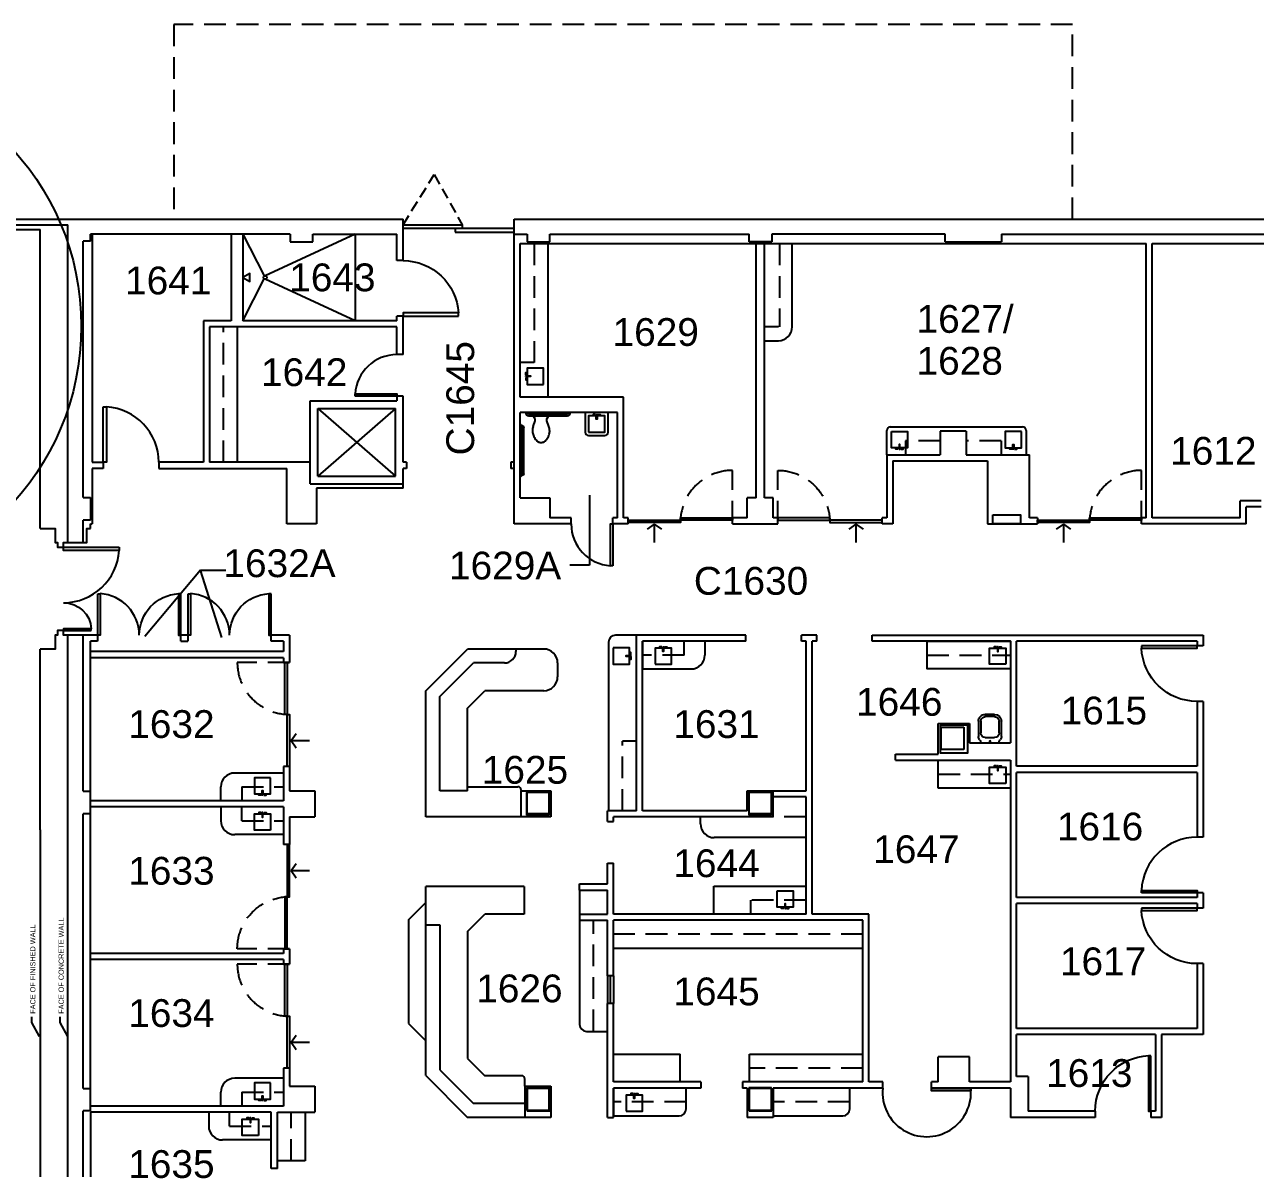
# Model space of a CAD drawing. Header units: inches. Extents: x 283 to 7662, y 1515 to 4754.
# Drawn here: x 1924 to 2987, y 3668 to 4656 of the extents above; entities that cross this region are included whole.
import ezdxf
from ezdxf.enums import TextEntityAlignment as Align

# ---------------------------------------------------------------- set-up
doc = ezdxf.new("R2010")
doc.units = ezdxf.units.IN
doc.header["$LTSCALE"] = 150
doc.header["$MEASUREMENT"] = 0
doc.linetypes.add('HIDDEN2', pattern=[0.1875, 0.125, -0.0625])
doc.layers.get('0').update_dxf_attribs({"linetype": 'CONTINUOUS'})
doc.layers.get('DEFPOINTS').update_dxf_attribs({"color": 31, "linetype": 'CONTINUOUS'})
for name, color, linetype in [('A-ANNO-TEXT', 4, 'CONTINUOUS'), ('A-COLS', 5, 'CONTINUOUS'), ('A-DOOR', 2, 'CONTINUOUS'), ('A-FLOR-CASE', 3, 'CONTINUOUS'), ('A-FLOR-CASE-UPPR', 3, 'HIDDEN2'), ('A-FLOR-PFIX', 2, 'CONTINUOUS'), ('A-FLOR-SHAFT', 1, 'CONTINUOUS'), ('A-GLAZ', 2, 'CONTINUOUS'), ('A-GLAZ-SILL', 1, 'CONTINUOUS'), ('A-ROOF-OTLN', 2, 'HIDDEN2'), ('A-WALL-FULL', 6, 'CONTINUOUS')]:
    doc.layers.add(name, color=color, linetype=linetype)
doc.styles.add('ARIAL', font='arial.ttf')
doc.styles.add('DIMTEXT', font='dim.shx', dxfattribs={"width": 0.75})
doc.styles.add('ROMANS', font='romans')
doc.styles.get("Standard").update_dxf_attribs({"font": 'SIMPLEX.shx', "height": 9})
doc.dimstyles.new('LEADER1-4', dxfattribs={"dimscale": 48, "dimtxt": 0.09375, "dimasz": 0.09375, "dimexe": 0.1875, "dimexo": 0.0625, "dimgap": 0.09375, "dimtad": 0, "dimdec": 4, "dimzin": 3, "dimdsep": 46, "dimlunit": 4, "dimtxsty": 'ROMANS', "dimcen": 0.09375, "dimadec": 0, "dimazin": 0, "dimtfac": 1, "dimtdec": 4, "dimtofl": 0, "dimtmove": 1, "dimatfit": 3, "dimfxl": 1, "dimfrac": 2, "dimtolj": 1, "dimtzin": 3, "dimarcsym": 0})
doc.dimstyles.get("Standard").update_dxf_attribs({"dimtxt": 0.18, "dimasz": 0.1875, "dimexe": 0.1875, "dimexo": 0.0625, "dimgap": 0.0625, "dimtad": 1, "dimdec": 4, "dimdsep": 46, "dimlunit": 4, "dimtxsty": 'DIMTEXT', "dimcen": 0.0625, "dimadec": 0, "dimazin": 0, "dimtfac": 1, "dimtdec": 4, "dimtofl": 0, "dimtmove": 0, "dimatfit": 3, "dimfxl": 1, "dimtvp": 1.2, "dimtolj": 1, "dimtzin": 0, "dimarcsym": 0})

# ---------------------------------------------------------------- blocks, each defined once
blk = doc.blocks.new('ICUDOOR')
at = {"linetype": 'HIDDEN2'}
blk.add_line((0, 0), (0, 45), dxfattribs=at)
for q in [(-73.7, -5.9), (-67.5, -17.2), (-61.3, -5.9)]:
    blk.add_line((-67.5, -1.5), q)
for points in [[(-45, 2), (-45, 0), (-90, 0), (-90, 2)], [(0, 4), (0, 2), (-45, 2), (-45, 4)]]:
    blk.add_lwpolyline(points, close=True)
blk.add_arc((0, 0), 45, 90, 180, dxfattribs=at)
blk = doc.blocks.new('SINK-1')
at = {"layer": 'A-FLOR-PFIX'}
for points in [[(0, -7), (0, 7), (14, 7), (14, -7)], [(15.2, -0.3), (15.2, 0.3), (11.1, 0.3), (11.1, -0.3)], [(15.2, 1.1), (15.2, 3.1), (14.8, 3.1), (14.8, 1.1)], [(15.2, -1.1), (15.2, -3.1), (14.8, -3.1), (14.8, -1.1)]]:
    blk.add_lwpolyline(points, close=True, dxfattribs=at)
blk = doc.blocks.new('GRAB2PC')
at = {"color": 0}
for p, q in [((0, 55.5), (0.5, 55.5)), ((0.75, 55.25), (0.75, 52.75)), ((0.75, 54.75), (1, 54.75)), ((1, 53.25), (0.75, 53.25)), ((0.5, 52.5), (0, 52.5)), ((1.5, 13.25), (1.5, 52.75)), ((3, 52.75), (3, 13.25)), ((0, 13.5), (0.5, 13.5)), ((0.75, 13.25), (0.75, 10.75)), ((0.75, 12.75), (1, 12.75)), ((1, 11.25), (0.75, 11.25)), ((0.5, 10.5), (0, 10.5)), ((4.5, 0), (4.5, 0.5)), ((4.75, 0.75), (7.25, 0.75)), ((5.25, 0.75), (5.25, 1)), ((6.75, 1), (6.75, 0.75)), ((7.25, 3), (40.75, 3)), ((40.75, 1.5), (7.25, 1.5)), ((7.5, 0.5), (7.5, 0)), ((40.5, 0), (40.5, 0.5)), ((40.75, 0.75), (43.25, 0.75)), ((41.25, 0.75), (41.25, 1)), ((42.75, 1), (42.75, 0.75)), ((43.5, 0.5), (43.5, 0))]:
    blk.add_line(p, q, dxfattribs=at)
for p, q in [((0.75, 55.25), (0.5, 55.5)), ((0.75, 52.75), (0.5, 52.5)), ((0.75, 13.25), (0.5, 13.5)), ((0.75, 10.75), (0.5, 10.5)), ((4.75, 0.75), (4.5, 0.5)), ((7.25, 0.75), (7.5, 0.5)), ((40.75, 0.75), (40.5, 0.5)), ((43.25, 0.75), (43.5, 0.5))]:
    blk.add_line(p, q)
for centre, radius, start, end in [((1, 52.75), 2, 0, 90), ((1, 52.75), 0.5, 0, 90), ((1, 13.25), 0.5, 270, 0), ((1, 13.25), 2, 270, 0), ((7.25, 1), 2, 90, 180), ((7.25, 1), 0.5, 90, 180), ((40.75, 1), 2, 0, 90), ((40.75, 1), 0.5, 0, 90)]:
    blk.add_arc(centre, radius, start, end, dxfattribs=at)
blk = doc.blocks.new('WC4')
for p, q in [((-7, 0), (7, 0)), ((-7, -2.5), (-7, 0)), ((7, -2.5), (7, 0)), ((-5, -5.6), (-7, -2.5)), ((-6.8, -12.3), (-5, -7.2)), ((-5, -7.2), (-5, -5.6)), ((5, -5.6), (7, -2.5)), ((5, -7.2), (5, -5.6)), ((6.8, -12.3), (5, -7.2))]:
    blk.add_line(p, q)
for centre, radius, start, end in [((3.1, -15.7), 10.5, 161.1646, 180), ((3.1, -15.7), 10.5, 180, 198.8354), ((5.9, -15.7), 13.2, 194.9626, 211.7838), ((-6.5, -15.2), 14, 327.6462, 344.7553), ((-3.1, -15.7), 10.5, 360, 18.8354), ((-0.6, -16.2), 8.05, 341.1646, 3.7754), ((4, -16.2), 11.3, 214.6359, 233.9389), ((0, -20.1), 5.93, 243.2988, 270), ((0, -20.1), 5.93, 270, 296.7012), ((-4, -16.2), 11.3, 306.0611, 325.3641)]:
    blk.add_arc(centre, radius, start, end)
at = {"flags": 9}
for tag, p in [('FU_COLD', (-7, 0)), ('FU_HOT', (-7, -0.1)), ('FU_WASTE', (-7, -0.1)), ('FU_TOTAL', (-7, -0.1)), ('FIXT_CODE', (-7, -0.1))]:
    blk.add_attdef(tag, p, '', height=0.01, dxfattribs=at)
blk = doc.blocks.new('SINK-2')
at = {"layer": 'A-FLOR-PFIX'}
blk.add_lwpolyline([(-20, -7), (-20, 7, -0.414214), (-17, 10), (0, 10), (0, -10), (-17, -10, -0.414214)], format="xyb", close=True, dxfattribs=at)
for points in [[(-17, -7), (-17, 7), (-3, 7), (-3, -7)], [(-1.8, -0.3), (-1.8, 0.3), (-5.9, 0.3), (-5.9, -0.3)], [(-1.8, 1.1), (-1.8, 3.1), (-2.2, 3.1), (-2.2, 1.1)], [(-1.8, -1.1), (-1.8, -3.1), (-2.2, -3.1), (-2.2, -1.1)]]:
    blk.add_lwpolyline(points, close=True, dxfattribs=at)
blk = doc.blocks.new('FRS1')
for p, q in [((0, -8), (0, 8)), ((0, 8), (0.2, 8)), ((4.5, -4), (4.5, 4)), ((5.5, 10), (18.5, 10)), ((8.5, 8), (18.5, 8)), ((22.5, 4), (22.5, -4)), ((24.5, 4), (24.5, -4)), ((0, -8), (-0.1, -8)), ((18.5, -10), (5.3, -10)), ((18.5, -8), (8.5, -8))]:
    blk.add_line(p, q)
blk.add_circle((1, 0), 0.5)
for centre, radius, start, end in [((0.2, 12), 4, 270, 311.4104), ((5.5, 6), 4, 90.3991, 131.4104), ((8.5, 4), 4, 90, 180), ((18.5, 4), 6, 0, 90), ((18.5, 4), 4, 0, 90), ((-0.1, -12), 4, 49.3823, 90), ((5.3, -5.7), 4.3, 229.3823, 270), ((8.5, -4), 4, 180, 270), ((18.5, -4), 6, 270, 0), ((18.5, -4), 4, 270, 0)]:
    blk.add_arc(centre, radius, start, end)
blk = doc.blocks.new('4DOOR')
blk.add_lwpolyline([(0, 48), (2, 48), (2, 0), (0, 0)], close=True)
blk.add_arc((-0.1, 0), 48.1, 0.0378, 87.5244)
blk = doc.blocks.new('dr-36')
blk.add_lwpolyline([(0, 36.06), (2, 36.06), (2, 0), (0, 0)], close=True)
blk.add_arc((-0.1, -0.04), 36.17, 0.06887, 86.65797)

msp = doc.modelspace()

# ---------------------------------------------------------------- linework, layer by layer
at = {"layer": 'A-ANNO-TEXT'}
for p, q in [((1930.4, 3794.1), (1930.4, 3799.1)), ((1954.7, 3794.1), (1954.7, 3799.1))]:
    msp.add_line(p, q, dxfattribs=at)
msp.add_lwpolyline([(2076, 4184.7), (2027.9, 4127.4)], dxfattribs=at)
at = {"layer": 'A-COLS'}
for p, q in [((2715.5, 4049.2), (2735, 4049.2)), ((2715.5, 4029.8), (2715.5, 4049.2)), ((2735, 4049.2), (2735, 4029.8)), ((2735, 4029.8), (2715.5, 4029.8)), ((2377, 3992.7), (2357.5, 3992.7)), ((2357.5, 3992.7), (2357.5, 3973.2)), ((2358, 3974.5), (2358, 3994)), ((2358, 3994), (2377.5, 3994)), ((2377, 3973.2), (2377, 3992.7)), ((2377.5, 3994), (2377.5, 3974.5)), ((2569, 3992.8), (2549.5, 3992.8)), ((2549.5, 3992.8), (2549.5, 3973.3)), ((2549.8, 3974.5), (2549.8, 3994)), ((2549.8, 3994), (2569.3, 3994)), ((2569, 3973.3), (2569, 3992.8)), ((2569.3, 3994), (2569.3, 3974.5)), ((2357.5, 3973.2), (2377, 3973.2)), ((2377.5, 3974.5), (2358, 3974.5)), ((2549.5, 3973.3), (2569, 3973.3)), ((2569.3, 3974.5), (2549.8, 3974.5)), ((2377, 3737.8), (2357.5, 3737.8)), ((2357.5, 3737.8), (2357.5, 3718.3)), ((2377.5, 3737.3), (2358, 3737.3)), ((2358, 3737.3), (2358, 3717.8)), ((2377, 3718.3), (2377, 3737.8)), ((2377.5, 3717.8), (2377.5, 3737.3)), ((2569, 3737.8), (2549.5, 3737.8)), ((2549.5, 3737.8), (2549.5, 3718.3)), ((2569.3, 3737.3), (2549.8, 3737.3)), ((2549.8, 3737.3), (2549.8, 3717.8)), ((2569, 3718.3), (2569, 3737.8)), ((2569.3, 3737.3), (2569.3, 3717.8)), ((2357.5, 3718.3), (2377, 3718.3)), ((2358, 3717.8), (2377.5, 3717.8)), ((2549.5, 3718.3), (2569, 3718.3)), ((2549.8, 3717.8), (2569.3, 3717.8))]:
    msp.add_line(p, q, dxfattribs=at)
msp.add_lwpolyline([(2714.5, 4051), (2714.5, 4027), (2738.5, 4027), (2738.5, 4051)], close=True, dxfattribs=at)
at = {"layer": 'A-DOOR'}
for p, q in [((2250.8, 4483.2), (2301.8, 4483.2)), ((2346.8, 4479.9), (2250.8, 4479.9)), ((2295.8, 4476.7), (2346.8, 4476.7))]:
    msp.add_line(p, q, dxfattribs=at)
at = {"layer": 'A-DOOR', "linetype": 'HIDDEN2', "ltscale": 0.5}
msp.add_lwpolyline([(2250.8, 4483.2), (2277.8, 4526.5), (2301.8, 4483.2)], dxfattribs=at)
at = {"layer": 'A-DOOR'}
for points in [[(2295.8, 4479.9), (2295.8, 4476.7)], [(2301.8, 4483.2), (2301.8, 4479.9)]]:
    msp.add_lwpolyline(points, dxfattribs=at)
msp.add_lwpolyline([(2741, 3737.5), (2741, 3735.2), (2707, 3735.2), (2707, 3737.5)], close=True, dxfattribs=at)
msp.add_arc((2703, 3733.7), 38.2, 174.2752, 5.7248, dxfattribs=at)
at = {"layer": 'A-FLOR-CASE'}
for p, q in [((2376, 4334.3), (2376, 4467)), ((2586.9, 4395), (2586.9, 4467)), ((2107.8, 4278), (2107.8, 4395)), ((2562.9, 4383), (2574.9, 4383)), ((2668.5, 4284.5), (2668.5, 4305.5)), ((2671.5, 4308.5), (2785.8, 4308.5)), ((2788.8, 4305.5), (2788.8, 4284.5)), ((2452.3, 4128.7), (2434.3, 4128.7)), ((2270.5, 4080.6), (2306.6, 4116.7)), ((2372.3, 4116.7), (2306.6, 4116.7)), ((2348.3, 4116.7), (2348.3, 4114.7)), ((2428.3, 4122.7), (2428.3, 3977)), ((2511.5, 4123.5), (2457.5, 4123.5)), ((2457.5, 4123.5), (2457.5, 4099.5)), ((2511.5, 4123.5), (2511.5, 4111.5)), ((2282.5, 4075.7), (2311.6, 4104.7)), ((2338.3, 4104.7), (2311.6, 4104.7)), ((2384.3, 4104.7), (2384.3, 4092.7)), ((2457.5, 4099.5), (2499.5, 4099.5)), ((2270.5, 3971.7), (2270.5, 4080.6)), ((2282.5, 3994.2), (2282.5, 4075.7)), ((2306.5, 4065.7), (2321.5, 4080.7)), ((2372.3, 4080.7), (2321.5, 4080.7)), ((2306.5, 3994.2), (2306.5, 4065.7)), ((2713, 3996.6), (2713, 4020.6)), ((2775.3, 4020.6), (2775.3, 3996.6)), ((2147.5, 4009.6), (2105.5, 4009.6)), ((2093.5, 3985.6), (2093.5, 3997.6)), ((2306.5, 3997.8), (2349.9, 3997.8)), ((2775.3, 3996.6), (2713, 3996.6)), ((2306.5, 3994.2), (2282.5, 3994.2)), ((2352.9, 3994.8), (2352.9, 3994.2)), ((2093.5, 3980.4), (2093.5, 3968.4)), ((2352.9, 3971.7), (2270.5, 3971.7)), ((2507.6, 3965.8), (2507.6, 3971.8)), ((2147.5, 3956.4), (2105.5, 3956.4)), ((2598.8, 3953.8), (2519.6, 3953.8)), ((2270.5, 3748.3), (2270.5, 3911.7)), ((2355.3, 3911.7), (2270.5, 3911.7)), ((2355.3, 3911.7), (2355.3, 3887.8)), ((2519.3, 3911.8), (2598.8, 3911.8)), ((2519.3, 3887.8), (2519.3, 3911.8)), ((2403.3, 3908.5), (2403.3, 3887.8)), ((2255.5, 3882.7), (2270.5, 3897.7)), ((2255.5, 3882.7), (2255.5, 3793.3)), ((2306.5, 3872.7), (2321.5, 3887.7)), ((2355.3, 3887.7), (2321.5, 3887.7)), ((2403.3, 3882.5), (2403.3, 3792.5)), ((2270.5, 3878.5), (2282.5, 3878.5)), ((2282.5, 3878.5), (2282.5, 3753.3)), ((2306.5, 3872.7), (2306.5, 3763.2)), ((2432.5, 3858.5), (2647.8, 3858.5)), ((2255.5, 3793.3), (2270.5, 3778.3)), ((2409.3, 3786.5), (2427.3, 3786.5)), ((2306.5, 3763.2), (2321.5, 3748.2)), ((2432.5, 3766.8), (2490, 3766.8)), ((2490, 3742.8), (2490, 3766.8)), ((2550, 3766.8), (2647.8, 3766.8)), ((2550, 3742.8), (2550, 3766.8)), ((2282.5, 3753.3), (2311.6, 3724.2)), ((2147.5, 3746), (2105.5, 3746)), ((2270.5, 3748.3), (2306.6, 3712.2)), ((2353, 3748.2), (2321.5, 3748.2)), ((2356, 3739.3), (2356, 3745.2)), ((2093.5, 3722), (2093.5, 3734)), ((2495.3, 3737.5), (2432.5, 3737.5)), ((2432.5, 3737.5), (2432.5, 3713.5)), ((2495.3, 3719.5), (2495.3, 3737.5)), ((2570.5, 3737.5), (2570.5, 3713.5)), ((2636.5, 3719.5), (2636.5, 3737.5)), ((2356, 3724.2), (2311.6, 3724.2)), ((2083, 3716.7), (2083, 3704.7)), ((2166.3, 3716.7), (2166.3, 3674.7)), ((2356, 3712.2), (2306.6, 3712.2)), ((2432.5, 3713.5), (2489.3, 3713.5)), ((2570.5, 3713.5), (2630.5, 3713.5)), ((2137, 3692.7), (2095, 3692.7)), ((2166.3, 3674.7), (2142.3, 3674.7))]:
    msp.add_line(p, q, dxfattribs=at)
for points in [[(2760.1, 4232.7), (2784.1, 4232.7), (2784.1, 4224.7), (2760.1, 4224.7)], [(2703.3, 4123.5), (2775.3, 4123.5), (2775.3, 4099.5), (2703.3, 4099.5)]]:
    msp.add_lwpolyline(points, close=True, dxfattribs=at)
for centre, radius, start, end in [((2574.9, 4395), 12, 270, 360), ((2671.5, 4305.5), 3, 90, 180), ((2785.8, 4305.5), 3, 0, 90), ((2434.3, 4122.7), 6, 90, 180), ((2338.3, 4114.7), 10, 270, 0), ((2372.3, 4104.7), 12, 0, 90), ((2499.5, 4111.5), 12, 270, 0), ((2372.3, 4092.7), 12, 270, 0), ((2105.5, 3997.6), 12, 90, 180), ((2349.9, 3994.8), 3, 0, 90), ((2105.5, 3968.4), 12, 180, 270), ((2519.6, 3965.8), 12, 180, 270), ((2409.3, 3792.5), 6, 180, 270), ((2105.5, 3734), 12, 90, 180), ((2353, 3745.2), 3, 0, 90), ((2489.3, 3719.5), 6, 270, 0), ((2630.5, 3719.5), 6, 270, 0), ((2095, 3704.7), 12, 180, 270)]:
    msp.add_arc(centre, radius, start, end, dxfattribs=at)
at = {"layer": 'A-FLOR-CASE-UPPR'}
for p, q in [((2364, 4467), (2364, 4364.3)), ((2575.9, 4467), (2575.9, 4395)), ((2095.8, 4278), (2095.8, 4395)), ((2574.9, 4395), (2562.9, 4395)), ((2364, 4364.3), (2352, 4364.3)), ((2714.7, 4296.5), (2684.7, 4296.5)), ((2684.7, 4296.5), (2684.7, 4284.5)), ((2767.2, 4296.5), (2737.2, 4296.5)), ((2767.2, 4296.5), (2767.2, 4284.5)), ((2493.5, 4111.5), (2493.5, 4123.5)), ((2493.5, 4111.5), (2457.5, 4111.5)), ((2703.3, 4111.5), (2775.3, 4111.5)), ((2440.3, 3977), (2440.3, 4037)), ((2452.3, 4037), (2440.3, 4037)), ((2713, 4008.6), (2775.3, 4008.6)), ((2111.5, 3997.6), (2147.5, 3997.6)), ((2111.5, 3997.6), (2111.5, 3985.6)), ((2111.5, 3968.4), (2111.5, 3980.4)), ((2111.5, 3968.4), (2147.5, 3968.4)), ((2598.8, 3971.8), (2570.5, 3971.8)), ((2598.8, 3899.8), (2550.8, 3899.8)), ((2550.8, 3899.8), (2550.8, 3887.8)), ((2415.3, 3786.5), (2415.3, 3882.5)), ((2647.8, 3870.5), (2432.5, 3870.5)), ((2647.8, 3754.8), (2550, 3754.8)), ((2111.5, 3734), (2147.5, 3734)), ((2111.5, 3734), (2111.5, 3722)), ((2495.3, 3725.5), (2432.5, 3725.5)), ((2636.5, 3725.5), (2570.5, 3725.5)), ((2101, 3704.7), (2101, 3716.7)), ((2154.3, 3674.7), (2154.3, 3716.7)), ((2101, 3704.7), (2137, 3704.7))]:
    msp.add_line(p, q, dxfattribs=at)
at = {"layer": 'A-FLOR-PFIX'}
for p, q in [((2112.4, 4475), (2131, 4438.9)), ((2209.5, 4475), (2131.8, 4439.1)), ((2209.5, 4475), (2209.5, 4400.2)), ((2112.4, 4400.2), (2131, 4436.3)), ((2209.5, 4400.2), (2131.8, 4436.1))]:
    msp.add_line(p, q, dxfattribs=at)
msp.add_lwpolyline([(2112.4, 4437.6), (2118.4, 4434.2), (2118.4, 4441.1)], close=True, dxfattribs=at)
msp.add_circle((2131.8, 4437.6), 1.5, dxfattribs=at)
at = {"layer": 'A-FLOR-SHAFT'}
for p, q in [((2244.3, 4324.5), (2177.2, 4266)), ((2177.2, 4324.5), (2244.3, 4266))]:
    msp.add_line(p, q, dxfattribs=at)
at = {"layer": 'A-GLAZ'}
msp.add_line((2429.9, 3810.5), (2429.9, 3834.5), dxfattribs=at)
at = {"layer": 'A-GLAZ-SILL'}
for p, q in [((2427.3, 3834.5), (2427.3, 3810.5)), ((2432.5, 3834.5), (2432.5, 3810.5))]:
    msp.add_line(p, q, dxfattribs=at)
at = {"layer": 'A-ROOF-OTLN'}
for p, q in [((2829, 4656), (2053, 4656)), ((2053, 4656), (2053, 4488)), ((2829, 4488), (2829, 4656))]:
    msp.add_line(p, q, dxfattribs=at)
at = {"layer": 'A-WALL-FULL'}
for p, q in [((1878.5, 4488), (2250.8, 4488)), ((2250.8, 4452.3), (2250.8, 4488)), ((2346.8, 4224.7), (2346.8, 4488)), ((2346.8, 4488), (3108, 4488)), ((1878.5, 4483), (1961.5, 4483)), ((1879.5, 4479), (1937.6, 4479)), ((1937.5, 4220.7), (1937.6, 4479)), ((1961.5, 4226.2), (1961.5, 4483)), ((2153.3, 4475), (1981, 4475)), ((1981, 4469), (1981, 4475)), ((1982.5, 4475), (1982.5, 4278)), ((2102.5, 4475), (2102.5, 4400.2)), ((2112.4, 4475), (2112.4, 4400.2)), ((2153.3, 4475), (2153.3, 4468.5)), ((2172.8, 4468.5), (2172.8, 4475)), ((2172.8, 4475), (2245.5, 4475)), ((2245.5, 4452.3), (2245.5, 4475)), ((2346.8, 4475), (2358, 4475)), ((2358, 4475), (2358, 4468.5)), ((2377.5, 4475), (2549.8, 4475)), ((2377.5, 4468.5), (2377.5, 4475)), ((2549.8, 4468.5), (2549.8, 4475)), ((2718.8, 4475), (2569.3, 4475)), ((2569.3, 4475), (2569.3, 4468.5)), ((2718.8, 4468.5), (2718.8, 4475)), ((2767.5, 4475), (3086, 4475)), ((2767.5, 4475), (2767.5, 4468.5)), ((1974.5, 4247.5), (1974.5, 4469)), ((1981, 4469), (1974.5, 4469)), ((2153.3, 4468.5), (2172.8, 4468.5)), ((2352, 4467), (2892.5, 4467)), ((2352, 4334.3), (2352, 4467)), ((2358, 4468.5), (2377.5, 4468.5)), ((2569.3, 4468.5), (2549.8, 4468.5)), ((2555.6, 4247.2), (2555.6, 4467)), ((2562.9, 4247.2), (2562.9, 4467)), ((2718.8, 4468.5), (2767.5, 4468.5)), ((2892.5, 4230), (2892.5, 4467)), ((2897.8, 4467), (3006.5, 4467)), ((2897.8, 4230), (2897.8, 4467)), ((2250.8, 4452.3), (2245.5, 4452.3)), ((2078.5, 4400.2), (2078.5, 4278)), ((2102.5, 4400.2), (2078.5, 4400.2)), ((2245.5, 4400.2), (2112.4, 4400.2)), ((2245.5, 4400.2), (2245.5, 4404.3)), ((2250.8, 4404.3), (2245.5, 4404.3)), ((2250.8, 4371), (2250.8, 4404.3)), ((2245.5, 4395), (2083.8, 4395)), ((2083.8, 4395), (2083.8, 4278)), ((2245.5, 4371), (2245.5, 4395)), ((2250.8, 4371), (2245.5, 4371)), ((2170.7, 4259.5), (2170.7, 4331)), ((2170.7, 4331), (2245.5, 4331)), ((2250.8, 4335), (2245.5, 4335)), ((2245.5, 4335), (2245.5, 4331)), ((2250.8, 4278), (2250.8, 4335)), ((2441.3, 4334.3), (2352, 4334.3)), ((2441.3, 4230), (2441.3, 4334.3)), ((2177.2, 4266), (2177.2, 4324.5)), ((2177.2, 4324.5), (2244.3, 4324.5)), ((2244.3, 4266), (2244.3, 4324.5)), ((2352, 4247.2), (2352, 4321.1)), ((2436, 4321.1), (2352, 4321.1)), ((2436, 4230), (2436, 4321.1)), ((2714.7, 4304.9), (2714.7, 4284.5)), ((2737.2, 4304.9), (2714.7, 4304.9)), ((2737.2, 4304.9), (2737.2, 4284.5)), ((2668.5, 4284.5), (2668.5, 4230)), ((2668.5, 4284.5), (2714.7, 4284.5)), ((2737.2, 4284.5), (2791.8, 4284.5)), ((2791.8, 4230), (2791.8, 4284.5)), ((1982.5, 4278), (1992, 4278)), ((1992, 4272.7), (1982.5, 4272.7)), ((1982.5, 4272.7), (1982.5, 4224.7)), ((1992, 4278), (1992, 4272.7)), ((2040, 4278), (2040, 4272.7)), ((2078.5, 4278), (2040, 4278)), ((2040, 4272.7), (2150.5, 4272.7)), ((2078.5, 4278), (2072, 4278)), ((2170.7, 4278), (2083.8, 4278)), ((2150.5, 4224.7), (2150.5, 4272.7)), ((2253.8, 4278), (2250.8, 4278)), ((2250.8, 4255.5), (2250.8, 4272.7)), ((2253.8, 4272.7), (2250.8, 4272.7)), ((2253.8, 4278), (2253.8, 4272.7)), ((2343.8, 4278), (2343.8, 4272.7)), ((2346.8, 4278), (2343.8, 4278)), ((2346.8, 4272.7), (2343.8, 4272.7)), ((2673.8, 4279.3), (2673.8, 4224.7)), ((2673.8, 4279.3), (2755.5, 4279.3)), ((2755.5, 4279.3), (2755.5, 4224.7)), ((2177.2, 4266), (2244.3, 4266)), ((2170.7, 4259.5), (2250.8, 4259.5)), ((2176, 4255.5), (2176, 4224.7)), ((2250.8, 4255.5), (2176, 4255.5)), ((1974.5, 4247.5), (1981, 4247.5)), ((1981, 4247.5), (1981, 4228)), ((2352, 4247.2), (2377.7, 4247.2)), ((2377.7, 4247.2), (2377.7, 4230)), ((2548, 4230), (2548, 4247.2)), ((2555.6, 4247.2), (2548, 4247.2)), ((2570.5, 4247.2), (2562.9, 4247.2)), ((2570.5, 4230), (2570.5, 4247.2)), ((2973.8, 4230), (2973.8, 4244.8)), ((2991.8, 4244.8), (2973.8, 4244.8)), ((2396, 4230), (2377.7, 4230)), ((2396, 4224.7), (2396, 4230)), ((2432, 4224.7), (2432, 4230)), ((2436, 4230), (2432, 4230)), ((2445.3, 4230), (2441.3, 4230)), ((2445.3, 4224.7), (2445.3, 4230)), ((2535.3, 4224.7), (2535.3, 4230)), ((2548, 4230), (2535.3, 4230)), ((2574.5, 4230), (2570.5, 4230)), ((2574.5, 4224.7), (2574.5, 4230)), ((2668.5, 4230), (2664.5, 4230)), ((2664.5, 4224.7), (2664.5, 4230)), ((2798.6, 4230), (2791.8, 4230)), ((2798.6, 4230), (2798.6, 4224.7)), ((2892.5, 4230), (2888.5, 4230)), ((2888.5, 4224.7), (2888.5, 4230)), ((2973.8, 4230), (2897.8, 4230)), ((2978.8, 4224.7), (2978.8, 4239.5)), ((2991.8, 4239.5), (2978.8, 4239.5)), ((1961.5, 4208.7), (1961.5, 4226.2)), ((1981, 4228), (1974.5, 4228)), ((1974.5, 4208.7), (1974.5, 4228)), ((1981, 4220.7), (1981, 4224.7)), ((1981, 4224.7), (1982.5, 4224.7)), ((2176, 4224.7), (2150.5, 4224.7)), ((2396, 4224.7), (2346.8, 4224.7)), ((2445.3, 4224.7), (2432, 4224.7)), ((2535.3, 4224.7), (2574.5, 4224.7)), ((2673.8, 4224.7), (2664.5, 4224.7)), ((2755.5, 4224.7), (2798.6, 4224.7)), ((2978.8, 4224.7), (2888.5, 4224.7)), ((1961.5, 3444.5), (1961.5, 4128.7)), ((1974.5, 3994), (1974.5, 4128.7)), ((1987, 4128.7), (1981, 4128.7)), ((1987, 4128.7), (1987, 4123.5)), ((2059, 4123.5), (2059, 4128.7)), ((2065, 4128.7), (2059, 4128.7)), ((2065, 4128.7), (2065, 4123.5)), ((2137, 4123.5), (2137, 4128.7)), ((2152.7, 4128.7), (2137, 4128.7)), ((2152.7, 4128.7), (2152.7, 4105.2)), ((2546.8, 4128.7), (2452.3, 4128.7)), ((2452.3, 3977), (2452.3, 4128.7)), ((2546.8, 4123.5), (2546.8, 4128.7)), ((2594.8, 4123.5), (2594.8, 4128.7)), ((2608, 4128.7), (2594.8, 4128.7)), ((2608, 4123.5), (2608, 4128.7)), ((2656, 4123.5), (2656, 4128.7)), ((2656, 4128.7), (2941.8, 4128.7)), ((2941.8, 4128.7), (2941.8, 4119.5)), ((1937.5, 3960.5), (1937.5, 4116.7)), ((1981, 3717.8), (1981, 4123.5)), ((1987, 4123.5), (1981, 4123.5)), ((2147.5, 4114.5), (1981, 4114.5)), ((2059, 4123.5), (2065, 4123.5)), ((2147.5, 4123.5), (2137, 4123.5)), ((2147.5, 4123.5), (2147.5, 4114.5)), ((2546.8, 4123.5), (2457.5, 4123.5)), ((2457.5, 3977), (2457.5, 4123.5)), ((2598.8, 4123.5), (2594.8, 4123.5)), ((2598.8, 3994.3), (2598.8, 4123.5)), ((2604, 3887.8), (2604, 4123.5)), ((2608, 4123.5), (2604, 4123.5)), ((2775.3, 4123.5), (2656, 4123.5)), ((2775.3, 4123.5), (2775.3, 4035.8)), ((2936.5, 4123.5), (2780.5, 4123.5)), ((2780.5, 4015.5), (2780.5, 4123.5)), ((2936.5, 4123.5), (2936.5, 4119.5)), ((2941.8, 4119.5), (2936.5, 4119.5)), ((2147.5, 4109.2), (1981, 4109.2)), ((2147.5, 4109.2), (2147.5, 4105.2)), ((2147.5, 4105.2), (2152.7, 4105.2)), ((2941.8, 4071.5), (2936.5, 4071.5)), ((2936.5, 4071.5), (2936.5, 4015.5)), ((2941.8, 4071.5), (2941.8, 3954.2)), ((2713, 4052.5), (2740, 4052.5)), ((2713, 4025.8), (2713, 4052.5)), ((2740, 4052.5), (2740, 4035.8)), ((2740, 4035.8), (2775.3, 4035.8)), ((2676, 4020.6), (2676, 4025.8)), ((2676, 4025.8), (2713, 4025.8)), ((2676, 4020.6), (2775.3, 4020.6)), ((2775.3, 4020.6), (2775.3, 3742.8)), ((2152.7, 4015.2), (2147.5, 4015.2)), ((2147.5, 4015.2), (2147.5, 3985.6)), ((2152.7, 4015.2), (2152.7, 3994.2)), ((2936.5, 4015.5), (2780.5, 4015.5)), ((2936.5, 4010.2), (2780.5, 4010.2)), ((2780.5, 3902.2), (2780.5, 4010.2)), ((2936.5, 4010.2), (2936.5, 3954.2)), ((1974.5, 3994), (1981, 3994)), ((2147.5, 3985.6), (1981, 3985.6)), ((2152.7, 3994.2), (2174.5, 3994.2)), ((2174.5, 3994.2), (2174.5, 3971.7)), ((2352.9, 3994.2), (2378.5, 3994.2)), ((2352.9, 3971.7), (2352.9, 3994.2)), ((2378.5, 3994.2), (2378.5, 3971.7)), ((2548, 3977), (2548, 3994.3)), ((2548, 3994.3), (2598.8, 3994.3)), ((2570.5, 3971.8), (2570.5, 3994.3)), ((2598.8, 3989), (2570.5, 3989)), ((2598.8, 3887.8), (2598.8, 3989)), ((2147.5, 3980.4), (1981, 3980.4)), ((2147.5, 3980.4), (2147.5, 3947.8)), ((2452.3, 3977), (2427.3, 3977)), ((2427.3, 3967.8), (2427.3, 3977)), ((2548, 3977), (2457.5, 3977)), ((1974.5, 3737.3), (1974.5, 3974.5)), ((1981, 3974.5), (1974.5, 3974.5)), ((2152.7, 3971.7), (2174.5, 3971.7)), ((2152.7, 3971.7), (2152.7, 3947.8)), ((2378.5, 3971.7), (2352.9, 3971.7)), ((2427.3, 3967.8), (2432.5, 3967.8)), ((2432.5, 3967.8), (2432.5, 3971.8)), ((2570.5, 3971.8), (2432.5, 3971.8)), ((1937.5, 3960.5), (1937.5, 3485)), ((2941.8, 3954.2), (2936.5, 3954.2)), ((2152.7, 3947.8), (2147.5, 3947.8)), ((2427.3, 3931.8), (2432.5, 3931.8)), ((2427.3, 3913.8), (2427.3, 3931.8)), ((2432.5, 3887.8), (2432.5, 3931.8)), ((2403.3, 3913.8), (2427.3, 3913.8)), ((2403.3, 3908.5), (2403.3, 3913.8)), ((2403.3, 3908.5), (2427.3, 3908.5)), ((2427.3, 3887.8), (2427.3, 3908.5)), ((2936.5, 3902.2), (2780.5, 3902.2)), ((2941.8, 3906.2), (2936.5, 3906.2)), ((2936.5, 3906.2), (2936.5, 3902.2)), ((2941.8, 3906.2), (2941.8, 3893)), ((2936.5, 3897), (2780.5, 3897)), ((2780.5, 3789), (2780.5, 3897)), ((2936.5, 3897), (2936.5, 3893)), ((2941.8, 3893), (2936.5, 3893)), ((2403.3, 3887.8), (2403.3, 3882.5)), ((2403.3, 3887.8), (2427.3, 3887.8)), ((2403.3, 3882.5), (2427.3, 3882.5)), ((2427.3, 3834.5), (2427.3, 3882.5)), ((2598.8, 3887.8), (2432.5, 3887.8)), ((2647.8, 3882.5), (2432.5, 3882.5)), ((2432.5, 3834.5), (2432.5, 3882.5)), ((2653, 3887.8), (2604, 3887.8)), ((2647.8, 3742.8), (2647.8, 3882.5)), ((2653, 3742.8), (2653, 3887.8)), ((2147.5, 3853.8), (1981, 3853.8)), ((2147.5, 3848.6), (1981, 3848.6)), ((2147.5, 3857.8), (2152.7, 3857.8)), ((2147.5, 3857.8), (2147.5, 3853.8)), ((2147.5, 3848.6), (2147.5, 3844.6)), ((2152.7, 3857.8), (2152.7, 3844.6)), ((2147.5, 3844.6), (2152.7, 3844.6)), ((2941.8, 3845), (2936.5, 3845)), ((2936.5, 3845), (2936.5, 3789)), ((2941.8, 3845), (2941.8, 3783.7)), ((2432.5, 3834.5), (2427.3, 3834.5)), ((2427.3, 3712.2), (2427.3, 3810.5)), ((2432.5, 3810.5), (2427.3, 3810.5)), ((2432.5, 3742.8), (2432.5, 3810.5)), ((2936.5, 3789), (2780.5, 3789)), ((2780.5, 3747.5), (2780.5, 3783.7)), ((2900.5, 3783.7), (2780.5, 3783.7)), ((2900.5, 3783.7), (2900.5, 3717.5)), ((2941.8, 3783.7), (2905.8, 3783.7)), ((2905.8, 3783.7), (2905.8, 3712.2)), ((2713, 3742.8), (2713, 3764.5)), ((2740, 3764.5), (2713, 3764.5)), ((2740, 3742.8), (2740, 3764.5)), ((2152.7, 3754.6), (2147.5, 3754.6)), ((2147.5, 3754.6), (2147.5, 3722)), ((2152.7, 3754.6), (2152.7, 3739.2)), ((2508, 3742.8), (2432.5, 3742.8)), ((2508, 3742.8), (2508, 3737.5)), ((2647.8, 3742.8), (2544, 3742.8)), ((2544, 3742.8), (2544, 3737.5)), ((2665, 3742.8), (2653, 3742.8)), ((2665, 3737.5), (2665, 3742.8)), ((2713, 3742.8), (2707, 3742.8)), ((2707, 3737.5), (2707, 3742.8)), ((2775.3, 3742.8), (2740, 3742.8)), ((2790.5, 3747.5), (2780.5, 3747.5)), ((2790.5, 3747.5), (2790.5, 3717.5)), ((1974.5, 3737.3), (1981, 3737.3)), ((2152.7, 3739.2), (2174.5, 3739.2)), ((2174.5, 3739.2), (2174.5, 3716.7)), ((2356, 3739.3), (2356, 3712.2)), ((2356, 3739.3), (2378.5, 3739.3)), ((2378.5, 3739.3), (2378.5, 3712.2)), ((2432.5, 3712.2), (2432.5, 3737.5)), ((2508, 3737.5), (2432.5, 3737.5)), ((2548, 3737.5), (2544, 3737.5)), ((2548, 3737.5), (2548, 3712.2)), ((2570.5, 3737.5), (2570.5, 3712.2)), ((2665, 3737.5), (2570.5, 3737.5)), ((2775.3, 3737.5), (2707, 3737.5)), ((2775.3, 3737.5), (2775.3, 3712.2)), ((2147.5, 3722), (1981, 3722)), ((1974.5, 3470.5), (1974.5, 3717.8)), ((1981, 3717.8), (1974.5, 3717.8)), ((2137, 3716.7), (1981, 3716.7)), ((1981, 3716.7), (1981, 3608.7)), ((2137, 3668.2), (2137, 3716.7)), ((2142.3, 3668.2), (2142.3, 3716.7)), ((2142.3, 3716.7), (2174.5, 3716.7)), ((2378.5, 3712.2), (2356, 3712.2)), ((2427.3, 3712.2), (2432.5, 3712.2)), ((2570.5, 3712.2), (2548, 3712.2)), ((2848.5, 3712.2), (2775.3, 3712.2)), ((2848.5, 3717.5), (2790.5, 3717.5)), ((2848.5, 3717.5), (2848.5, 3712.2)), ((2900.5, 3717.5), (2896.5, 3717.5)), ((2896.5, 3717.5), (2896.5, 3712.2)), ((2905.8, 3712.2), (2896.5, 3712.2)), ((2142.3, 3668.2), (2137, 3668.2))]:
    msp.add_line(p, q, dxfattribs=at)
for points in [[(1937.5, 4220.7), (1950.5, 4220.7), (1950.5, 4208.7), (1952.5, 4208.7), (1952.5, 4204.7), (1957.7, 4204.7), (1957.7, 4208.7), (1977.7, 4208.7), (1977.7, 4220.7), (1981, 4220.7)], [(1981, 4128.7), (1957.7, 4128.7), (1957.7, 4132.7), (1952.5, 4132.7), (1952.5, 4128.7), (1950.5, 4128.7), (1950.5, 4116.7), (1937.5, 4116.7)]]:
    msp.add_lwpolyline(points, dxfattribs=at)
at = {"layer": 'DEFPOINTS', "color": 7}
msp.add_circle((1746, 4395.5), 227, dxfattribs=at)

# ---------------------------------------------------------------- block references
at = {"layer": 'A-DOOR'}
for p, xscale, yscale, zscale, rotation in [((2250.8, 4404.3), -1.327204925441947, 1.327204925444676, 1.327204925443602, 270), ((2245.5, 4335), 0.9983014868819282, 0.9983014868819282, 0.9983014868819282, 90), ((2432, 4224.7), 0.9983014868821556, 0.9983014868821556, 0.9983014868821556, 180), ((1957.7, 4204.6), 1.327204925442302, 1.327204925442302, 1.327204925442302, 270), ((1957.7, 4132.8), -0.663905894708023, 0.6639058947089325, 0.6639058947082841, 270)]:
    msp.add_blockref('dr-36', p, dxfattribs=dict(at, xscale=xscale, yscale=yscale, zscale=zscale, rotation=rotation))
for p, xscale, yscale, zscale in [((1992, 4278), 1.327204925441947, 1.327204925441947, 1.327204925441947), ((1987.2, 4128.7), 0.993478366398449, 0.993478366398449, 0.993478366398449), ((2058.9, 4128.7), -0.9934783663981079, 0.9934783663995859, 0.9934783663990688), ((2065.2, 4128.7), 0.993478366398449, 0.993478366398449, 0.993478366398449), ((2136.9, 4128.7), -0.9934783663981079, 0.9934783663995859, 0.9934783663990688)]:
    msp.add_blockref('dr-36', p, dxfattribs=dict(at, xscale=xscale, yscale=yscale, zscale=zscale))
for p in [(2535.3, 4226), (2888.6, 4226), (2888.6, 4226)]:
    msp.add_blockref('ICUDOOR', p, dxfattribs=at)
at = {"layer": 'A-DOOR', "xscale": -1}
for name, p in [('ICUDOOR', (2574.4, 4226)), ('4DOOR', (2896.5, 3717.5))]:
    msp.add_blockref(name, p, dxfattribs=at)
at = {"layer": 'A-DOOR', "xscale": -1, "rotation": 90}
for name, p in [('4DOOR', (2936.5, 4119.5)), ('ICUDOOR', (2152.7, 3857.8)), ('4DOOR', (2936.5, 3893))]:
    msp.add_blockref(name, p, dxfattribs=at)
at = {"layer": 'A-DOOR', "rotation": 90}
for name, p in [('ICUDOOR', (2152.7, 4105.2)), ('4DOOR', (2936.5, 3906.2)), ('ICUDOOR', (2152.7, 3844.6))]:
    msp.add_blockref(name, p, dxfattribs=at)
at = {"layer": 'A-FLOR-CASE', "extrusion": (0, 0, -1), "zscale": -1}
for p, rotation in [((-2475.5, 4103.5), 90), ((-2129.5, 4005.6), 270), ((-2129.5, 3742), 270)]:
    msp.add_blockref('SINK-1', p, dxfattribs=dict(at, rotation=rotation))
at = {"layer": 'A-FLOR-CASE', "rotation": 90}
for p in [(2129.5, 3960.4), (2119, 3696.7)]:
    msp.add_blockref('SINK-1', p, dxfattribs=at)
at = {"layer": 'A-FLOR-PFIX', "extrusion": (0, 0, -1), "zscale": -1}
msp.add_blockref('SINK-1', (-2372, 4352.3), dxfattribs=at)
at = {"layer": 'A-FLOR-PFIX', "xscale": -1}
for name, p, rotation in [('GRAB2PC', (2352, 4321.1), 180), ('SINK-2', (2418, 4321.1), 270), ('FRS1', (2757.6, 4035.8), 270)]:
    msp.add_blockref(name, p, dxfattribs=dict(at, rotation=rotation))
at = {"layer": 'A-FLOR-PFIX'}
msp.add_blockref('WC4', (2370, 4321.1), dxfattribs=at)
at = {"layer": 'A-FLOR-PFIX', "extrusion": (0, 0, -1), "xscale": -1, "zscale": -1, "rotation": 90}
msp.add_blockref('SINK-1', (-2679.5, 4304.5), dxfattribs=at)
at = {"layer": 'A-FLOR-PFIX', "extrusion": (0, 0, -1), "zscale": -1}
for p, rotation in [((-2777.8, 4304.5), 270), ((-2432.3, 4110.7), 180), ((-2450.5, 3717.5), 90)]:
    msp.add_blockref('SINK-1', p, dxfattribs=dict(at, rotation=rotation))
at = {"layer": 'A-FLOR-PFIX'}
for p, rotation in [((2764.3, 4103.5), 90), ((2764.3, 4000.6), 90), ((2580.8, 3907.8), 270)]:
    msp.add_blockref('SINK-1', p, dxfattribs=dict(at, rotation=rotation))

# ---------------------------------------------------------------- texts
at = {"layer": 'A-ANNO-TEXT', "style": 'ARIAL'}
for s, p in [('1641', (2010.8, 4423)), ('1643', (2152.5, 4425.7)), ('1627/', (2694.2, 4389.8)), ('1629', (2431.7, 4378.5)), ('1642', (2128.2, 4343.8)), ('1628', (2694.2, 4353.6)), ('1612', (2913.2, 4275.9)), ('1632A', (2095.7, 4178.8)), ('1629A', (2290.5, 4176.8)), ('C1630', (2501.9, 4163.6)), ('1646', (2642, 4059.1)), ('1615', (2818.7, 4051.6)), ('1632', (2013.5, 4039.9)), ('1631', (2484.2, 4039.9)), ('1625', (2318.8, 4000.4)), ('1616', (2815.4, 3951.4)), ('1647', (2656.8, 3931.8)), ('1644', (2484.2, 3919.7)), ('1633', (2013.5, 3913.2)), ('1617', (2818, 3835)), ('1626', (2314, 3811.6)), ('1645', (2484.2, 3809)), ('1634', (2013.5, 3790.3)), ('1613', (2806.1, 3738.5)), ('1635', (2013.5, 3659.9))]:
    msp.add_text(s, height=24, dxfattribs=at).set_placement(p)
msp.add_text('C1645', height=24, rotation=90, dxfattribs=at).set_placement((2312.2, 4283.9))
for s, p in [('FACE OF CONCRETE WALL', (1955.6, 3801.7)), ('FACE OF FINISHED WALL', (1931.1, 3801.7))]:
    msp.add_text(s, height=4.5, rotation=90, dxfattribs=at).set_placement(p, align=Align.MIDDLE_LEFT)

# ---------------------------------------------------------------- leaders
at = {"layer": 'A-ANNO-TEXT'}
for points, dimstyle in [([(2411.8, 4249.5), (2411.8, 4189), (2394.8, 4189)], 'Standard'), ([(2094.2, 4126.7), (2076, 4184.7), (2097.7, 4184.7)], 'Standard'), ([(1937, 3782.1), (1930.4, 3794.1)], 'LEADER1-4'), ([(1961.3, 3782.1), (1954.7, 3794.1)], 'LEADER1-4')]:
    msp.add_leader(points, dimstyle=dimstyle, dxfattribs=at)

doc.saveas('drawing.dxf')
